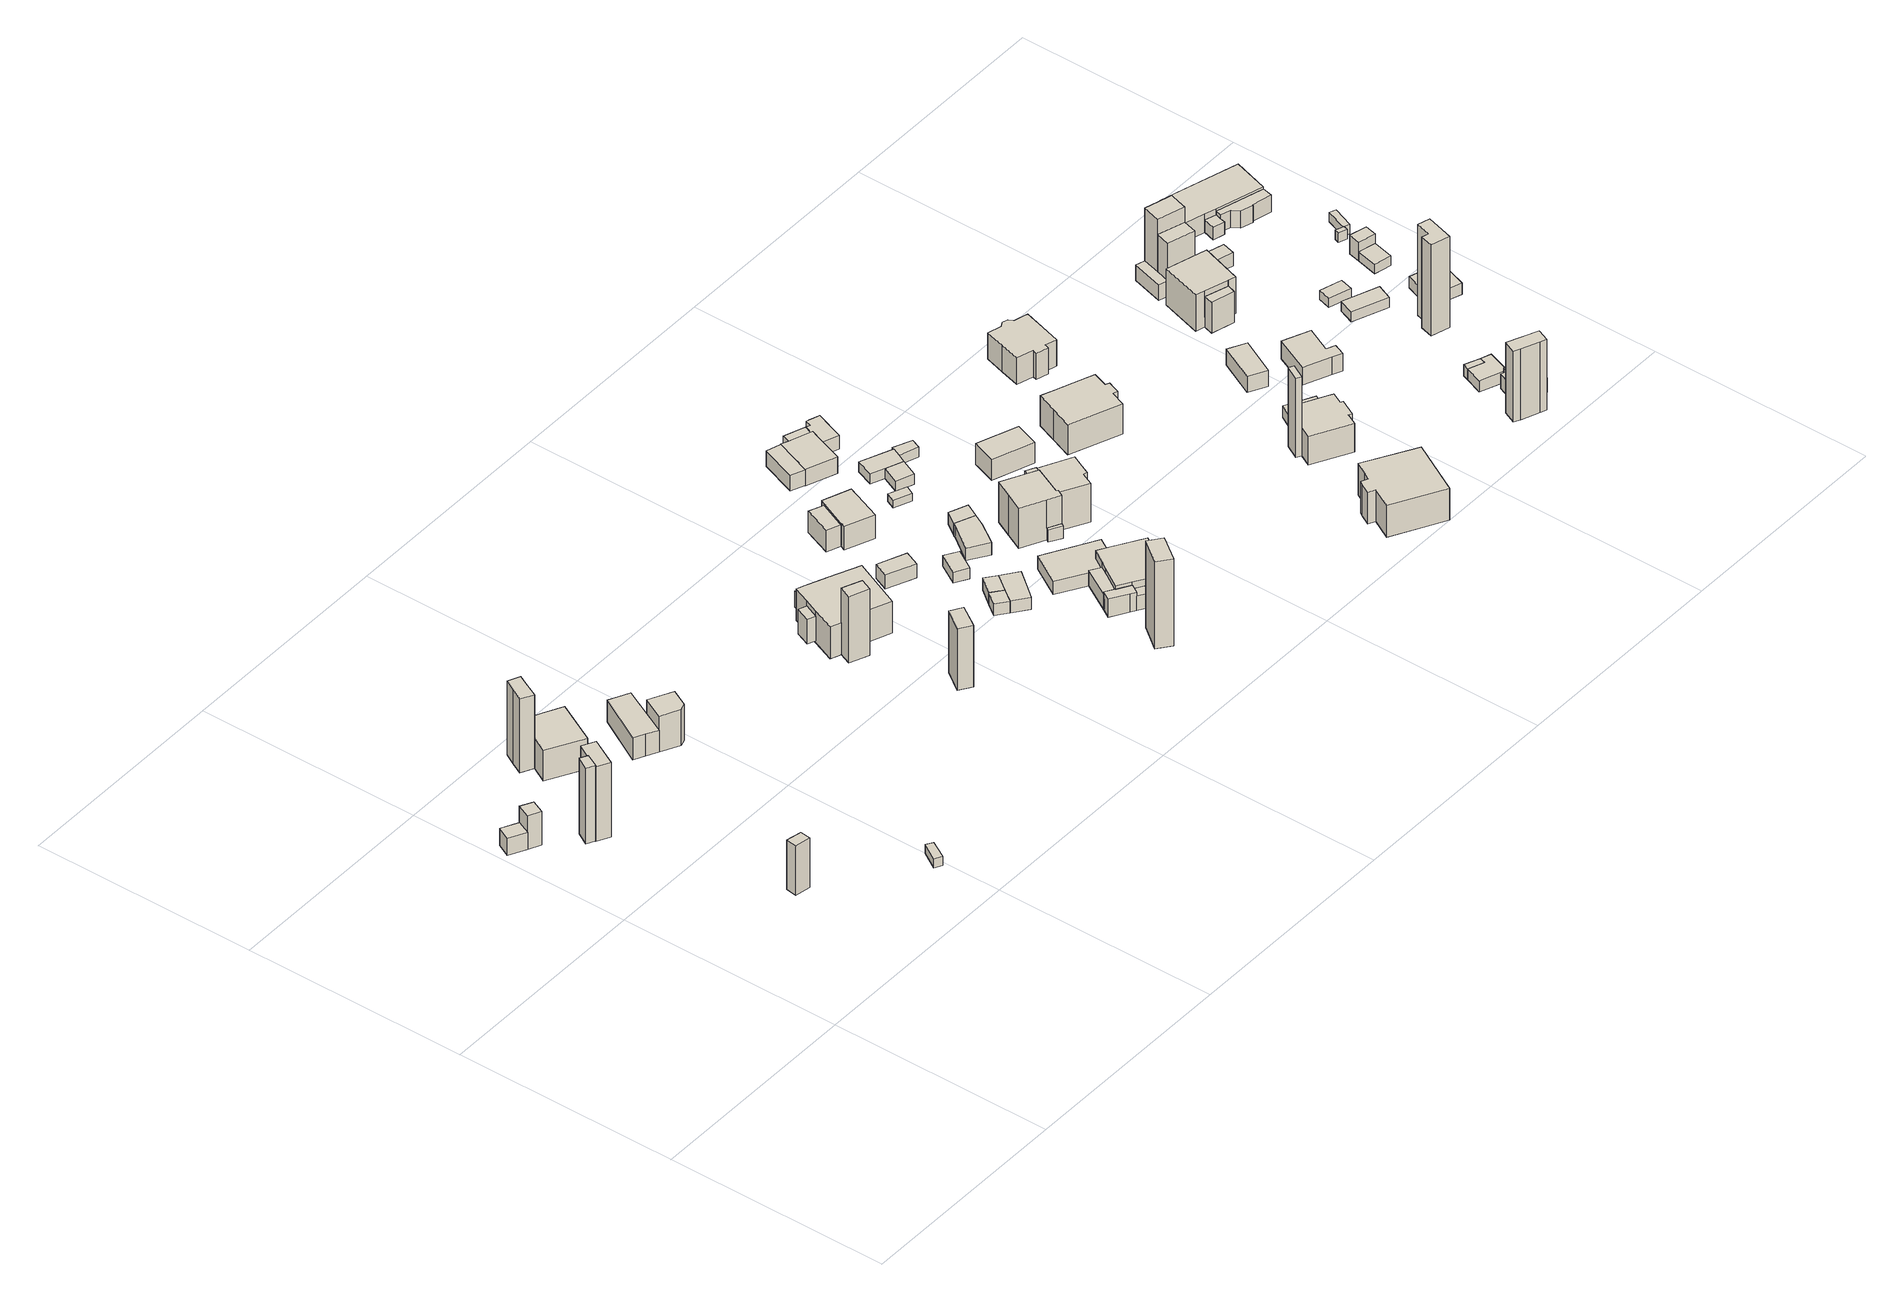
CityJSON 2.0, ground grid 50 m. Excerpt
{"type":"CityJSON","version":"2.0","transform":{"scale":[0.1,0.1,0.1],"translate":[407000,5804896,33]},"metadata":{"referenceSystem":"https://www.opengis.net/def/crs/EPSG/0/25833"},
"CityObjects":{
"building1":{"type":"Building","attributes":{"Gemeindeschluessel":"11000009","BezugspunktDach":"2200","function":"31001_1010","measuredHeight":4.1,"storeysAboveGround":1},"address":[{"country":"Germany","locality":"Berlin","thoroughfareNumber":"5","thoroughfareName":"Radduscher Weg"}],"geometry":[{"type":"Solid","lod":"1","boundaries":[[[[0,1,2,3]],[[4,5,6,7]],[[4,7,3,2]],[[5,4,2,1]],[[6,5,1,0]],[[7,6,0,3]]]]}]},
"building2":{"type":"Building","attributes":{"Gemeindeschluessel":"11000009","BezugspunktDach":"2200","function":"51009_1610","measuredHeight":8.06,"storeysAboveGround":0},"address":[{"country":"Germany","locality":"Berlin"}],"geometry":[{"type":"Solid","lod":"1","boundaries":[[[[8,9,10,11]],[[5,12,13,6]],[[5,6,11,10]],[[12,5,10,9]],[[13,12,9,8]],[[6,13,8,11]]]]}]},
"building3":{"type":"Building","attributes":{"Gemeindeschluessel":"11000009","BezugspunktDach":"2200","function":"31001_2520","measuredHeight":12.02,"storeysAboveGround":1},"address":[{"country":"Germany","locality":"Berlin","thoroughfareNumber":"100 (2)","thoroughfareName":"Vetschauer Allee"}],"geometry":[{"type":"Solid","lod":"1","boundaries":[[[[14,15,16,17]],[[18,19,20,21]],[[18,21,17,16]],[[19,18,16,15]],[[20,19,15,14]],[[21,20,14,17]]]]}]},
"building4":{"type":"Building","attributes":{"Gemeindeschluessel":"11000009","BezugspunktDach":"2200","function":"31001_2000","measuredHeight":18.45,"storeysAboveGround":1},"address":[{"country":"Germany","locality":"Berlin","thoroughfareNumber":"96 (1)","thoroughfareName":"Vetschauer Allee"}],"geometry":[{"type":"Solid","lod":"1","boundaries":[[[[22,23,24,25]],[[26,27,28,29]],[[26,29,25,24]],[[27,26,24,23]],[[28,27,23,22]],[[29,28,22,25]]]]}]},
"building5":{"type":"Building","attributes":{"Gemeindeschluessel":"11000009","BezugspunktDach":"2200","function":"31001_1010","measuredHeight":20.39,"storeysAboveGround":1},"address":[{"country":"Germany","locality":"Berlin","thoroughfareNumber":"96","thoroughfareName":"Vetschauer Allee"}],"geometry":[{"type":"Solid","lod":"1","boundaries":[[[[30,31,32,33,34,35,36]],[[37,38,39,40,41,42,43]],[[37,43,36,35]],[[38,37,35,34]],[[39,38,34,33]],[[40,39,33,32]],[[41,40,32,31]],[[42,41,31,30]],[[43,42,30,36]]]]}]},
"building6":{"type":"Building","attributes":{"Gemeindeschluessel":"11000009","BezugspunktDach":"2200","function":"51009_1610","measuredHeight":19.14,"storeysAboveGround":0},"address":[{"country":"Germany","locality":"Berlin"}],"geometry":[{"type":"Solid","lod":"1","boundaries":[[[[44,45,46,47,48,49]],[[50,51,52,53,54,55]],[[50,55,49,48]],[[51,50,48,47]],[[52,51,47,46]],[[53,52,46,45]],[[54,53,45,44]],[[55,54,44,49]]]]}]},
"building7":{"type":"Building","attributes":{"Gemeindeschluessel":"11000009","BezugspunktDach":"2200","function":"31001_2412","measuredHeight":2.27,"storeysAboveGround":1},"address":[{"country":"Germany","locality":"Berlin","thoroughfareNumber":"101","thoroughfareName":"Vetschauer Allee"}],"geometry":[{"type":"Solid","lod":"1","boundaries":[[[[56,57,58,59]],[[60,61,62,63]],[[60,63,59,58]],[[61,60,58,57]],[[62,61,57,56]],[[63,62,56,59]]]]}]},
"building8":{"type":"Building","attributes":{"Gemeindeschluessel":"11000009","BezugspunktDach":"2200","function":"31001_1010","measuredHeight":9.15,"storeysAboveGround":1},"address":[{"country":"Germany","locality":"Berlin","thoroughfareNumber":"3","thoroughfareName":"Radduscher Weg"}],"geometry":[{"type":"Solid","lod":"1","boundaries":[[[[64,65,66,67,68,69]],[[54,52,70,71,72,73]],[[54,73,69,68]],[[52,54,68,67]],[[70,52,67,66]],[[71,70,66,65]],[[72,71,65,64]],[[73,72,64,69]]]]}]},
"building9":{"type":"Building","attributes":{"Gemeindeschluessel":"11000009","function":"31001_1010"},"address":[{"country":"Germany","locality":"Berlin","thoroughfareNumber":"1","thoroughfareName":"Radduscher Weg"},{"country":"Germany","locality":"Berlin","thoroughfareNumber":"94","thoroughfareName":"Vetschauer Allee"}],"children":["building9-1","building9-2"]},
"building9-1":{"type":"BuildingPart","attributes":{"BezugspunktDach":"2200","measuredHeight":6.62,"storeysAboveGround":1},"parents":["building9"],"geometry":[{"type":"MultiSurface","lod":"1","boundaries":[[[74,75,76,77,78,79]],[[80,81,82,83,84,85]],[[80,85,79,78]],[[81,80,78,77]],[[82,81,77,76]],[[82,76,86,87]],[[84,83,75,74]],[[85,84,74,79]],[[83,87,86,75]]]}]},
"building9-2":{"type":"BuildingPart","attributes":{"BezugspunktDach":"2200","measuredHeight":8.61,"storeysAboveGround":1},"parents":["building9"],"geometry":[{"type":"MultiSurface","lod":"1","boundaries":[[[88,89,90,91,92]],[[87,93,94,95,83]],[[86,75,83,92,91]],[[93,87,91,90]],[[94,93,90,89]],[[95,94,89,88]],[[83,95,88,92]],[[87,83,75,86]]]}]},
"building10":{"type":"Building","attributes":{"Gemeindeschluessel":"11000009","BezugspunktDach":"2200","function":"31001_2000","measuredHeight":14.86,"storeysAboveGround":1},"address":[{"country":"Germany","locality":"Berlin","thoroughfareNumber":"95 (3)","thoroughfareName":"Vetschauer Allee"}],"geometry":[{"type":"Solid","lod":"1","boundaries":[[[[96,97,98,99]],[[100,101,102,103]],[[100,103,99,98]],[[101,100,98,97]],[[102,101,97,96]],[[103,102,96,99]]]]}]},
"building11":{"type":"Building","attributes":{"Gemeindeschluessel":"11000009","BezugspunktDach":"2200","function":"51009_1610","measuredHeight":6,"storeysAboveGround":0},"address":[{"country":"Germany","locality":"Berlin"}],"geometry":[{"type":"Solid","lod":"1","boundaries":[[[[104,105,106,107]],[[108,109,110,111]],[[108,111,107,106]],[[109,108,106,105]],[[110,109,105,104]],[[111,110,104,107]]]]}]},
"building12":{"type":"Building","attributes":{"Gemeindeschluessel":"11000009","function":"31001_1010"},"address":[{"country":"Germany","locality":"Berlin","thoroughfareNumber":"95","thoroughfareName":"Vetschauer Allee"}],"children":["building12-1","building12-2","building12-3"]},
"building12-1":{"type":"BuildingPart","attributes":{"BezugspunktDach":"2200","measuredHeight":10.1,"storeysAboveGround":2},"parents":["building12"],"geometry":[{"type":"MultiSurface","lod":"1","boundaries":[[[112,113,114,115,116,117,118,119,120,121,122,123,124]],[[125,126,127,128,129,130,131,132,133,134,135,136,137]],[[125,137,124,123]],[[126,125,123,122]],[[127,126,122,121]],[[128,127,121,120]],[[138,139,140,120,119]],[[129,128,141,142]],[[130,129,119,118]],[[131,130,118,117]],[[132,131,117,116]],[[133,132,116,115]],[[134,133,115,114]],[[135,134,114,113]],[[136,135,143,144]],[[137,136,112,124]],[[142,141,140,139,138]],[[144,143,113,112,145]]]}]},
"building12-2":{"type":"BuildingPart","attributes":{"BezugspunktDach":"2200","measuredHeight":4.6,"storeysAboveGround":2},"parents":["building12"],"geometry":[{"type":"MultiSurface","lod":"1","boundaries":[[[138,146,147,139]],[[148,149,142,141]],[[148,141,139,147]],[[149,148,147,146]],[[142,149,146,138]],[[142,150,138,139,141]]]}]},
"building12-3":{"type":"BuildingPart","attributes":{"BezugspunktDach":"2200","measuredHeight":16.93,"storeysAboveGround":2},"parents":["building12"],"geometry":[{"type":"MultiSurface","lod":"1","boundaries":[[[151,152,153,154]],[[144,143,155,156]],[[144,156,154,153]],[[143,113,112,157,153,152]],[[155,143,152,151]],[[156,155,151,154]],[[144,157,112,113,143]]]}]},
"building13":{"type":"Building","attributes":{"Gemeindeschluessel":"11000009","BezugspunktDach":"2200","function":"51009_1610","measuredHeight":2.8,"storeysAboveGround":0},"address":[{"country":"Germany","locality":"Berlin"}],"geometry":[{"type":"Solid","lod":"1","boundaries":[[[[158,159,160,161]],[[162,163,164,165]],[[162,165,161,160]],[[163,162,160,159]],[[164,163,159,158]],[[165,164,158,161]]]]}]},
"building14":{"type":"Building","attributes":{"Gemeindeschluessel":"11000009","BezugspunktDach":"2200","function":"31001_2000","measuredHeight":3.42,"storeysAboveGround":1},"address":[{"country":"Germany","locality":"Berlin","thoroughfareNumber":"95 (1)","thoroughfareName":"Vetschauer Allee"}],"geometry":[{"type":"Solid","lod":"1","boundaries":[[[[166,167,168,169]],[[170,171,172,173]],[[170,173,169,168]],[[171,170,168,167]],[[172,171,167,166]],[[173,172,166,169]]]]}]},
"building15":{"type":"Building","attributes":{"Gemeindeschluessel":"11000009","BezugspunktDach":"2200","function":"31001_2000","measuredHeight":21.11,"storeysAboveGround":1},"address":[{"country":"Germany","locality":"Berlin","thoroughfareNumber":"44 (2)","thoroughfareName":"Pretschener Weg"}],"geometry":[{"type":"Solid","lod":"1","boundaries":[[[[174,175,176,177]],[[178,179,180,181]],[[178,181,177,176]],[[179,178,176,175]],[[180,179,175,174]],[[181,180,174,177]]]]}]},
"building16":{"type":"Building","attributes":{"Gemeindeschluessel":"11000009","function":"31001_1010"},"address":[{"country":"Germany","locality":"Berlin","thoroughfareNumber":"901","thoroughfareName":"Krimnitzer Weg"}],"children":["building16-1","building16-2"]},
"building16-1":{"type":"BuildingPart","attributes":{"BezugspunktDach":"2200","measuredHeight":2.87,"storeysAboveGround":1},"parents":["building16"],"geometry":[{"type":"MultiSurface","lod":"1","boundaries":[[[182,183,184,185]],[[186,187,188,164]],[[164,185,189,163]],[[187,186,184,183]],[[188,187,183,182]],[[164,188,182,185]],[[184,186,163,189]]]}]},
"building16-2":{"type":"BuildingPart","attributes":{"BezugspunktDach":"2200","measuredHeight":2.87,"storeysAboveGround":1},"parents":["building16"],"geometry":[{"type":"Solid","lod":"1","boundaries":[[[[189,184,190,191]],[[192,186,163,162]],[[192,162,191,190]],[[186,192,190,184]],[[162,163,189,191]],[[163,186,184,189]]]]}]},
"building17":{"type":"Building","attributes":{"Gemeindeschluessel":"11000009","BezugspunktDach":"2200","function":"31001_2000","measuredHeight":2.57,"storeysAboveGround":1},"address":[{"country":"Germany","locality":"Berlin","thoroughfareNumber":"95 (2)","thoroughfareName":"Vetschauer Allee"}],"geometry":[{"type":"Solid","lod":"1","boundaries":[[[[193,194,195,196]],[[197,198,199,200]],[[197,200,196,195]],[[198,197,195,194]],[[199,198,194,193]],[[200,199,193,196]]]]}]},
"building18":{"type":"Building","attributes":{"Gemeindeschluessel":"11000009","function":"31001_1010"},"address":[{"country":"Germany","locality":"Berlin","thoroughfareNumber":"93","thoroughfareName":"Vetschauer Allee"}],"children":["building18-1","building18-2"]},
"building18-1":{"type":"BuildingPart","attributes":{"BezugspunktDach":"2200","measuredHeight":6.09,"storeysAboveGround":2},"parents":["building18"],"geometry":[{"type":"MultiSurface","lod":"1","boundaries":[[[201,202,203,204,205,206,207]],[[208,209,210,211,212,213,214]],[[208,214,207,206]],[[209,208,206,205]],[[215,216,209,205,204]],[[211,210,204,203]],[[212,211,203,202]],[[213,212,202,201]],[[214,213,201,207]],[[210,209,216,215]]]}]},
"building18-2":{"type":"BuildingPart","attributes":{"BezugspunktDach":"2200","measuredHeight":5.14,"storeysAboveGround":2},"parents":["building18"],"geometry":[{"type":"Solid","lod":"1","boundaries":[[[[216,215,217,218]],[[219,210,209,220]],[[219,220,218,217]],[[210,219,217,215]],[[220,209,216,218]],[[215,216,209,210]]]]}]},
"building19":{"type":"Building","attributes":{"Gemeindeschluessel":"11000009","BezugspunktDach":"2200","function":"51009_1610","measuredHeight":3.48,"storeysAboveGround":0},"address":[{"country":"Germany","locality":"Berlin"}],"geometry":[{"type":"Solid","lod":"1","boundaries":[[[[221,222,223,224]],[[225,226,227,228]],[[225,228,224,223]],[[226,225,223,222]],[[227,226,222,221]],[[228,227,221,224]]]]}]},
"building20":{"type":"Building","attributes":{"Gemeindeschluessel":"11000009","function":"31001_1010"},"address":[{"country":"Germany","locality":"Berlin","thoroughfareNumber":"44","thoroughfareName":"Pretschener Weg"}],"children":["building20-1","building20-2","building20-3"]},
"building20-1":{"type":"BuildingPart","attributes":{"BezugspunktDach":"2200","measuredHeight":6.44,"storeysAboveGround":1},"parents":["building20"],"geometry":[{"type":"MultiSurface","lod":"1","boundaries":[[[229,230,231,232,233,234,235,236,237]],[[238,239,240,241,242,243,226,225,244]],[[245,246,244,237,236]],[[247,248,245,238,236,235]],[[240,239,235,234]],[[241,240,234,233]],[[242,241,233,232]],[[243,242,232,231]],[[226,243,231,230]],[[225,226,230,229]],[[249,250,229,237]],[[238,244,246,245]],[[239,238,245,248,247]],[[244,225,250,249]]]}]},
"building20-2":{"type":"BuildingPart","attributes":{"BezugspunktDach":"2200","measuredHeight":3.76,"storeysAboveGround":1},"parents":["building20"],"geometry":[{"type":"MultiSurface","lod":"1","boundaries":[[[246,248,251,252]],[[253,239,244,254]],[[253,254,252,251]],[[239,253,251,248]],[[244,238,245,246]],[[248,245,238,239]],[[254,255,244,246,252]]]}]},
"building20-3":{"type":"BuildingPart","attributes":{"BezugspunktDach":"2200","measuredHeight":5.01,"storeysAboveGround":1},"parents":["building20"],"geometry":[{"type":"MultiSurface","lod":"1","boundaries":[[[256,257,250,258,259]],[[254,225,228,260,261]],[[254,261,259,258]],[[246,252,258,249,244]],[[228,225,250,257]],[[260,228,257,256]],[[261,260,256,259]],[[225,244,249,250]],[[254,252,246,244]]]}]},
"building21":{"type":"Building","attributes":{"Gemeindeschluessel":"11000009","BezugspunktDach":"2200","function":"31001_2000","measuredHeight":3.19,"storeysAboveGround":1},"address":[{"country":"Germany","locality":"Berlin","thoroughfareNumber":"44 (1)","thoroughfareName":"Pretschener Weg"}],"geometry":[{"type":"Solid","lod":"1","boundaries":[[[[262,263,264,265,266,267,268]],[[269,270,241,240,239,253,271]],[[269,271,268,267]],[[270,269,267,266]],[[241,270,266,265]],[[240,241,265,264]],[[239,240,264,263]],[[253,239,263,262]],[[271,253,262,268]]]]}]},
"building22":{"type":"Building","attributes":{"Gemeindeschluessel":"11000009","BezugspunktDach":"2200","function":"31001_2000","measuredHeight":2.99,"storeysAboveGround":1},"address":[{"country":"Germany","locality":"Berlin","thoroughfareNumber":"42 (2)","thoroughfareName":"Pretschener Weg"}],"geometry":[{"type":"Solid","lod":"1","boundaries":[[[[272,273,274,275,276,277]],[[278,279,280,281,282,283]],[[278,283,277,276]],[[279,278,276,275]],[[280,279,275,274]],[[281,280,274,273]],[[282,281,273,272]],[[283,282,272,277]]]]}]},
"building23":{"type":"Building","attributes":{"Gemeindeschluessel":"11000009","BezugspunktDach":"2200","function":"51009_1610","measuredHeight":2.94,"storeysAboveGround":0},"address":[{"country":"Germany","locality":"Berlin"}],"geometry":[{"type":"Solid","lod":"1","boundaries":[[[[274,284,285,275]],[[286,287,288,289]],[[286,289,275,285]],[[287,286,285,284]],[[288,287,284,274]],[[289,288,274,275]]]]}]},
"building24":{"type":"Building","attributes":{"Gemeindeschluessel":"11000009","BezugspunktDach":"2200","function":"51009_1610","measuredHeight":4.24,"storeysAboveGround":0},"address":[{"country":"Germany","locality":"Berlin"}],"geometry":[{"type":"Solid","lod":"1","boundaries":[[[[290,291,292,293,294]],[[295,296,297,298,299]],[[295,299,294,293]],[[296,295,293,292]],[[297,296,292,291]],[[298,297,291,290]],[[299,298,290,294]]]]}]},
"building25":{"type":"Building","attributes":{"Gemeindeschluessel":"11000009","BezugspunktDach":"2200","function":"31001_2000","measuredHeight":1.85,"storeysAboveGround":1},"address":[{"country":"Germany","locality":"Berlin","thoroughfareNumber":"93 (2)","thoroughfareName":"Vetschauer Allee"}],"geometry":[{"type":"Solid","lod":"1","boundaries":[[[[300,301,302,303]],[[304,305,306,307]],[[304,307,303,302]],[[305,304,302,301]],[[306,305,301,300]],[[307,306,300,303]]]]}]},
"building26":{"type":"Building","attributes":{"Gemeindeschluessel":"11000009","function":"31001_1010"},"address":[{"country":"Germany","locality":"Berlin","thoroughfareNumber":"42 (1)","thoroughfareName":"Pretschener Weg"}],"children":["building26-1","building26-2","building26-3"]},
"building26-1":{"type":"BuildingPart","attributes":{"BezugspunktDach":"2200","measuredHeight":11.6,"storeysAboveGround":2},"parents":["building26"],"geometry":[{"type":"MultiSurface","lod":"1","boundaries":[[[308,309,310,311,312,313,314,315,316,317]],[[318,319,320,321,322,323,324,325,326,327]],[[318,327,317,316]],[[319,318,316,315]],[[320,319,315,314]],[[321,320,321,328,329,314,313]],[[322,321,313,312]],[[323,322,312,311]],[[324,323,311,310]],[[325,324,310,309]],[[330,331,309,308]],[[327,326,308,317]],[[329,328,321,320]],[[326,325,331,330]]]}]},
"building26-2":{"type":"BuildingPart","attributes":{"BezugspunktDach":"2200","measuredHeight":9.47,"storeysAboveGround":2},"parents":["building26"],"geometry":[{"type":"MultiSurface","lod":"1","boundaries":[[[328,332,333,329]],[[334,335,321,320]],[[334,320,329,333]],[[335,334,333,332]],[[321,335,332,328]],[[320,321,328,329,336]]]}]},
"building26-3":{"type":"BuildingPart","attributes":{"BezugspunktDach":"2200","measuredHeight":3,"storeysAboveGround":2},"parents":["building26"],"geometry":[{"type":"MultiSurface","lod":"1","boundaries":[[[337,331,330,338]],[[326,325,339,340]],[[326,340,338,330]],[[325,326,330,326,325,331]],[[339,325,331,337]],[[340,339,337,338]]]}]},
"building27":{"type":"Building","attributes":{"Gemeindeschluessel":"11000009","BezugspunktDach":"2200","function":"31001_2000","measuredHeight":2.54,"storeysAboveGround":1},"address":[{"country":"Germany","locality":"Berlin","thoroughfareNumber":"93 (1)","thoroughfareName":"Vetschauer Allee"}],"geometry":[{"type":"Solid","lod":"1","boundaries":[[[[341,342,343,344]],[[345,346,347,348]],[[345,348,344,343]],[[346,345,343,342]],[[347,346,342,341]],[[348,347,341,344]]]]}]},
"building28":{"type":"Building","attributes":{"Gemeindeschluessel":"11000009","function":"31001_1010"},"address":[{"country":"Germany","locality":"Berlin","thoroughfareNumber":"91","thoroughfareName":"Vetschauer Allee"}],"children":["building28-1","building28-2","building28-3"]},
"building28-1":{"type":"BuildingPart","attributes":{"BezugspunktDach":"2200","measuredHeight":4.4,"storeysAboveGround":1},"parents":["building28"],"geometry":[{"type":"MultiSurface","lod":"1","boundaries":[[[349,350,351,352,353,354,355]],[[356,357,358,359,360,361,362]],[[356,362,355,354]],[[357,356,354,353]],[[358,357,353,352]],[[363,364,351,350]],[[361,360,350,349]],[[362,361,349,355]],[[358,365,364,359]],[[360,359,364,363]]]}]},
"building28-2":{"type":"BuildingPart","attributes":{"BezugspunktDach":"2200","measuredHeight":3.23,"storeysAboveGround":1},"parents":["building28"],"geometry":[{"type":"MultiSurface","lod":"1","boundaries":[[[366,367,368,369,370,371,363]],[[372,373,374,375,376,377,360]],[[360,359,378]],[[373,372,371,370]],[[374,373,370,369]],[[375,374,369,368]],[[376,375,368,367]],[[377,376,367,366]],[[360,377,366,363]],[[363,364,359,360]],[[372,378,359,364,371]]]}]},
"building28-3":{"type":"BuildingPart","attributes":{"BezugspunktDach":"2200","measuredHeight":3.23,"storeysAboveGround":1},"parents":["building28"],"geometry":[{"type":"Solid","lod":"1","boundaries":[[[[364,371,379,365]],[[380,372,359,358]],[[380,358,365,379]],[[372,380,379,371]],[[359,372,371,364]],[[358,359,364,365]]]]}]},
"building29":{"type":"Building","attributes":{"Gemeindeschluessel":"11000009","BezugspunktDach":"2200","function":"31001_2000","measuredHeight":2.45,"storeysAboveGround":1},"address":[{"country":"Germany","locality":"Berlin","thoroughfareNumber":"91 (1)","thoroughfareName":"Vetschauer Allee"}],"geometry":[{"type":"Solid","lod":"1","boundaries":[[[[343,342,381,382,383,384]],[[385,386,387,388,389,390]],[[385,390,384,383]],[[386,385,383,382]],[[387,386,382,381]],[[388,387,381,342]],[[389,388,342,343]],[[390,389,343,384]]]]}]},
"building30":{"type":"Building","attributes":{"Gemeindeschluessel":"11000009","BezugspunktDach":"2200","function":"31001_1010","measuredHeight":11.01,"storeysAboveGround":2},"address":[{"country":"Germany","locality":"Berlin","thoroughfareNumber":"42","thoroughfareName":"Pretschener Weg"}],"geometry":[{"type":"Solid","lod":"1","boundaries":[[[[391,392,393,394,395,396,397,398,399,400,401,402]],[[403,404,405,406,407,408,409,410,411,412,413,414]],[[403,414,402,401]],[[404,403,401,400]],[[405,404,400,399]],[[406,405,399,398]],[[407,406,398,397]],[[408,407,397,396]],[[409,408,396,395]],[[410,409,395,394]],[[411,410,394,393]],[[412,411,393,392]],[[413,412,392,391]],[[414,413,391,402]]]]}]},
"building31":{"type":"Building","attributes":{"Gemeindeschluessel":"11000009","BezugspunktDach":"2200","function":"31001_2000","measuredHeight":2.42,"storeysAboveGround":1},"address":[{"country":"Germany","locality":"Berlin","thoroughfareNumber":"38 (1)","thoroughfareName":"Pretschener Weg"}],"geometry":[{"type":"Solid","lod":"1","boundaries":[[[[415,416,417,382,381]],[[386,418,419,420,387]],[[386,387,381,382]],[[418,386,382,417]],[[419,418,417,416]],[[420,419,416,415]],[[387,420,415,381]]]]}]},
"building32":{"type":"Building","attributes":{"Gemeindeschluessel":"11000009","BezugspunktDach":"2200","function":"31001_2000","measuredHeight":6.12,"storeysAboveGround":1},"address":[{"country":"Germany","locality":"Berlin","thoroughfareNumber":"40 (1)","thoroughfareName":"Pretschener Weg"}],"geometry":[{"type":"Solid","lod":"1","boundaries":[[[[421,422,423,424]],[[425,426,427,428]],[[425,428,424,423]],[[426,425,423,422]],[[427,426,422,421]],[[428,427,421,424]]]]}]},
"building33":{"type":"Building","attributes":{"Gemeindeschluessel":"11000009","function":"31001_1010"},"address":[{"country":"Germany","locality":"Berlin","thoroughfareNumber":"40","thoroughfareName":"Pretschener Weg"}],"children":["building33-1","building33-2"]},
"building33-1":{"type":"BuildingPart","attributes":{"BezugspunktDach":"2200","measuredHeight":8.63,"storeysAboveGround":2},"parents":["building33"],"geometry":[{"type":"MultiSurface","lod":"1","boundaries":[[[429,430,431,432,433,434,435,436,437,438,439,440]],[[441,442,443,444,445,446,447,448,449,450,451,452]],[[441,452,440,439]],[[442,441,439,438]],[[443,442,438,437]],[[453,454,455,456,457,444,443,437,436]],[[445,444,436,435]],[[446,445,435,434]],[[447,446,434,433]],[[448,447,433,432]],[[449,448,432,431]],[[450,449,431,430]],[[451,450,430,429]],[[452,451,429,440]],[[457,456,455,454,453]]]}]},
"building33-2":{"type":"BuildingPart","attributes":{"BezugspunktDach":"2200","measuredHeight":5.65,"storeysAboveGround":2},"parents":["building33"],"geometry":[{"type":"Solid","lod":"1","boundaries":[[[[453,458,459,454]],[[460,461,456,455]],[[460,455,454,459]],[[461,460,459,458]],[[456,461,458,453]],[[455,456,453,454]]]]}]},
"building34":{"type":"Building","attributes":{"Gemeindeschluessel":"11000009","BezugspunktDach":"2200","function":"31001_1010","measuredHeight":9.37,"storeysAboveGround":1},"address":[{"country":"Germany","locality":"Berlin","thoroughfareNumber":"43","thoroughfareName":"Pretschener Weg"}],"geometry":[{"type":"Solid","lod":"1","boundaries":[[[[462,463,464,465,466,467,468,469,470,471]],[[472,473,474,475,476,477,478,479,480,481]],[[472,481,471,470]],[[473,472,470,469]],[[474,473,469,468]],[[475,474,468,467]],[[476,475,467,466]],[[477,476,466,465]],[[478,477,465,464]],[[479,478,464,463]],[[480,479,463,462]],[[481,480,462,471]]]]}]},
"building35":{"type":"Building","attributes":{"Gemeindeschluessel":"11000009","BezugspunktDach":"2200","function":"51009_1610","measuredHeight":19.28,"storeysAboveGround":0},"address":[{"country":"Germany","locality":"Berlin"}],"geometry":[{"type":"Solid","lod":"1","boundaries":[[[[482,483,484,485]],[[486,487,488,489]],[[486,489,485,484]],[[487,486,484,483]],[[488,487,483,482]],[[489,488,482,485]]]]}]},
"building36":{"type":"Building","attributes":{"Gemeindeschluessel":"11000009","BezugspunktDach":"2200","function":"31001_1010","measuredHeight":8.24,"storeysAboveGround":1},"address":[{"country":"Germany","locality":"Berlin","thoroughfareNumber":"41","thoroughfareName":"Pretschener Weg"}],"geometry":[{"type":"Solid","lod":"1","boundaries":[[[[490,491,492,493,494,495,496,497,498,499,500,501]],[[488,487,502,503,504,505,506,507,508,509,510,511]],[[488,511,501,500]],[[487,488,500,499]],[[502,487,499,498]],[[503,502,498,497]],[[504,503,497,496]],[[505,504,496,495]],[[506,505,495,494]],[[507,506,494,493]],[[508,507,493,492]],[[509,508,492,491]],[[510,509,491,490]],[[511,510,490,501]]]]}]},
"building37":{"type":"Building","attributes":{"Gemeindeschluessel":"11000009","BezugspunktDach":"2200","function":"31001_1010","measuredHeight":8.18,"storeysAboveGround":1},"address":[{"country":"Germany","locality":"Berlin","thoroughfareNumber":"38","thoroughfareName":"Pretschener Weg"}],"geometry":[{"type":"Solid","lod":"1","boundaries":[[[[512,513,514,515,516,517,518,519,520,521,522,523,524,525]],[[526,527,528,529,530,531,532,533,534,535,536,537,538,539]],[[526,539,525,524]],[[527,526,524,523]],[[528,527,523,522]],[[529,528,522,521]],[[530,529,521,520]],[[531,530,520,519]],[[532,531,519,518]],[[533,532,518,517]],[[534,533,517,516]],[[535,534,516,515]],[[536,535,515,514]],[[537,536,514,513]],[[538,537,513,512]],[[539,538,512,525]]]]}]},
"building38":{"type":"Building","attributes":{"Gemeindeschluessel":"11000009","BezugspunktDach":"2200","function":"31001_2463","measuredHeight":2.72,"storeysAboveGround":1},"address":[{"country":"Germany","locality":"Berlin","thoroughfareNumber":"45 (1)","thoroughfareName":"Pretschener Weg"}],"geometry":[{"type":"Solid","lod":"1","boundaries":[[[[540,541,542,543]],[[544,545,546,547]],[[544,547,543,542]],[[545,544,542,541]],[[546,545,541,540]],[[547,546,540,543]]]]}]},
"building39":{"type":"Building","attributes":{"Gemeindeschluessel":"11000009","BezugspunktDach":"2200","function":"31001_1010","measuredHeight":3.83,"storeysAboveGround":1},"address":[{"country":"Germany","locality":"Berlin","thoroughfareNumber":"39 (2)","thoroughfareName":"Pretschener Weg"}],"geometry":[{"type":"Solid","lod":"1","boundaries":[[[[548,549,550,551]],[[552,553,554,555]],[[552,555,551,550]],[[553,552,550,549]],[[554,553,549,548]],[[555,554,548,551]]]]}]},
"building40":{"type":"Building","attributes":{"Gemeindeschluessel":"11000009","BezugspunktDach":"2200","function":"31001_1010","measuredHeight":5.62,"storeysAboveGround":1},"address":[{"country":"Germany","locality":"Berlin","thoroughfareNumber":"39","thoroughfareName":"Pretschener Weg"}],"geometry":[{"type":"Solid","lod":"1","boundaries":[[[[556,557,558,559,560,561,562]],[[563,564,565,566,567,568,569]],[[563,569,562,561]],[[564,563,561,560]],[[565,564,560,559]],[[566,565,559,558]],[[567,566,558,557]],[[568,567,557,556]],[[569,568,556,562]]]]}]},
"building41":{"type":"Building","attributes":{"Gemeindeschluessel":"11000009","BezugspunktDach":"2200","function":"31001_2000","measuredHeight":17.14,"storeysAboveGround":1},"address":[{"country":"Germany","locality":"Berlin","thoroughfareNumber":"42 (2)","thoroughfareName":"Zaucher Weg"}],"geometry":[{"type":"Solid","lod":"1","boundaries":[[[[570,571,572,573,574,575]],[[576,577,578,579,580,581]],[[576,581,575,574]],[[577,576,574,573]],[[578,577,573,572]],[[579,578,572,571]],[[580,579,571,570]],[[581,580,570,575]]]]}]},
"building42":{"type":"Building","attributes":{"Gemeindeschluessel":"11000009","function":"31001_1010"},"address":[{"country":"Germany","locality":"Berlin","thoroughfareNumber":"37","thoroughfareName":"Pretschener Weg"}],"children":["building42-1","building42-2"]},
"building42-1":{"type":"BuildingPart","attributes":{"BezugspunktDach":"2200","measuredHeight":9.99,"storeysAboveGround":2},"parents":["building42"],"geometry":[{"type":"MultiSurface","lod":"1","boundaries":[[[582,583,584,585,586,587,588]],[[589,590,591,592,593,594,595]],[[589,595,588,587]],[[590,589,587,586]],[[591,590,586,585]],[[592,591,585,584]],[[593,592,584,583]],[[596,597,598,583,582]],[[595,594,582,588]],[[594,593,598,597,596]]]}]},
"building42-2":{"type":"BuildingPart","attributes":{"BezugspunktDach":"2200","measuredHeight":7.46,"storeysAboveGround":2},"parents":["building42"],"geometry":[{"type":"MultiSurface","lod":"1","boundaries":[[[599,598,597,600]],[[594,593,601,602]],[[594,602,600,597]],[[601,593,598,599]],[[602,601,599,600]],[[603,593,594,597,598]]]}]},
"building43":{"type":"Building","attributes":{"Gemeindeschluessel":"11000009","BezugspunktDach":"2200","function":"31001_2723","measuredHeight":2.74,"storeysAboveGround":1},"address":[{"country":"Germany","locality":"Berlin","thoroughfareNumber":"40 (1)","thoroughfareName":"Zaucher Weg"}],"geometry":[{"type":"Solid","lod":"1","boundaries":[[[[604,605,606,607,608,609]],[[610,611,612,613,614,615]],[[610,615,609,608]],[[611,610,608,607]],[[612,611,607,606]],[[613,612,606,605]],[[614,613,605,604]],[[615,614,604,609]]]]}]},
"building44":{"type":"Building","attributes":{"Gemeindeschluessel":"11000009","BezugspunktDach":"2200","function":"31001_2000","measuredHeight":4.9,"storeysAboveGround":1},"address":[{"country":"Germany","locality":"Berlin","thoroughfareNumber":"42 (1)","thoroughfareName":"Zaucher Weg"}],"geometry":[{"type":"Solid","lod":"1","boundaries":[[[[616,617,618,619,620,621,622,623,624,625]],[[626,627,628,629,630,631,632,633,634,635]],[[626,635,625,624]],[[627,626,624,623]],[[628,627,623,622]],[[629,628,622,621]],[[630,629,621,620]],[[631,630,620,619]],[[632,631,619,618]],[[633,632,618,617]],[[634,633,617,616]],[[635,634,616,625]]]]}]},
"building45":{"type":"Building","attributes":{"Gemeindeschluessel":"11000009","BezugspunktDach":"2200","function":"51009_1610","measuredHeight":2.74,"storeysAboveGround":0},"address":[{"country":"Germany","locality":"Berlin"}],"geometry":[{"type":"Solid","lod":"1","boundaries":[[[[607,606,636,608]],[[637,612,611,610]],[[637,610,608,636]],[[612,637,636,606]],[[611,612,606,607]],[[610,611,607,608]]]]}]},
"building46":{"type":"Building","attributes":{"Gemeindeschluessel":"11000009","BezugspunktDach":"2200","function":"51009_1610","measuredHeight":4.75,"storeysAboveGround":0},"address":[{"country":"Germany","locality":"Berlin"}],"geometry":[{"type":"Solid","lod":"1","boundaries":[[[[638,639,640,641,642]],[[643,644,645,646,647]],[[643,647,642,641]],[[644,643,641,640]],[[645,644,640,639]],[[646,645,639,638]],[[647,646,638,642]]]]}]},
"building47":{"type":"Building","attributes":{"Gemeindeschluessel":"11000009","BezugspunktDach":"2200","function":"31001_2463","measuredHeight":15.48,"storeysAboveGround":1},"address":[{"country":"Germany","locality":"Berlin","thoroughfareNumber":"37 (3)","thoroughfareName":"Pretschener Weg"}],"geometry":[{"type":"Solid","lod":"1","boundaries":[[[[648,649,650,651,652]],[[653,654,655,656,657]],[[653,657,652,651]],[[654,653,651,650]],[[655,654,650,649]],[[656,655,649,648]],[[657,656,648,652]]]]}]},
"building48":{"type":"Building","attributes":{"Gemeindeschluessel":"11000009","BezugspunktDach":"2200","function":"31001_2463","measuredHeight":18.12,"storeysAboveGround":1},"address":[{"country":"Germany","locality":"Berlin","thoroughfareNumber":"35 (2)","thoroughfareName":"Pretschener Weg"}],"geometry":[{"type":"Solid","lod":"1","boundaries":[[[[658,659,660,661,662]],[[663,664,665,655,653]],[[663,653,662,661]],[[664,663,661,660]],[[665,664,660,659]],[[655,665,659,658]],[[653,655,658,662]]]]}]},
"building49":{"type":"Building","attributes":{"Gemeindeschluessel":"11000009","BezugspunktDach":"2200","function":"31001_2000","measuredHeight":2.35,"storeysAboveGround":1},"address":[{"country":"Germany","locality":"Berlin","thoroughfareNumber":"39 (1)","thoroughfareName":"Pretschener Weg"}],"geometry":[{"type":"Solid","lod":"1","boundaries":[[[[666,667,668,669]],[[670,671,672,673]],[[670,673,669,668]],[[671,670,668,667]],[[672,671,667,666]],[[673,672,666,669]]]]}]},
"building50":{"type":"Building","attributes":{"Gemeindeschluessel":"11000009","BezugspunktDach":"2200","function":"31001_1010","measuredHeight":22.09,"storeysAboveGround":1},"address":[{"country":"Germany","locality":"Berlin","thoroughfareNumber":"38 (1)","thoroughfareName":"Zaucher Weg"}],"geometry":[{"type":"Solid","lod":"1","boundaries":[[[[674,675,676,677,678,679]],[[680,681,682,683,684,685]],[[680,685,679,678]],[[681,680,678,677]],[[682,681,677,676]],[[683,682,676,675]],[[684,683,675,674]],[[685,684,674,679]]]]}]},
"building51":{"type":"Building","attributes":{"Gemeindeschluessel":"11000009","BezugspunktDach":"2200","function":"31001_2000","measuredHeight":2.17,"storeysAboveGround":1},"address":[{"country":"Germany","locality":"Berlin","thoroughfareNumber":"37 (2)","thoroughfareName":"Pretschener Weg"}],"geometry":[{"type":"Solid","lod":"1","boundaries":[[[[686,687,688,689]],[[690,691,692,693]],[[690,693,689,688]],[[691,690,688,687]],[[692,691,687,686]],[[693,692,686,689]]]]}]},
"building52":{"type":"Building","attributes":{"Gemeindeschluessel":"11000009","BezugspunktDach":"2200","function":"31001_2000","measuredHeight":3.19,"storeysAboveGround":1},"address":[{"country":"Germany","locality":"Berlin","thoroughfareNumber":"37 (1)","thoroughfareName":"Pretschener Weg"}],"geometry":[{"type":"Solid","lod":"1","boundaries":[[[[694,695,696,697]],[[698,699,700,701]],[[698,701,697,696]],[[699,698,696,695]],[[700,699,695,694]],[[701,700,694,697]]]]}]},
"building53":{"type":"Building","attributes":{"Gemeindeschluessel":"11000009","BezugspunktDach":"2200","function":"31001_1010","measuredHeight":2.72,"storeysAboveGround":1},"address":[{"country":"Germany","locality":"Berlin","thoroughfareNumber":"38","thoroughfareName":"Zaucher Weg"}],"geometry":[{"type":"Solid","lod":"1","boundaries":[[[[702,703,704,705,706,707]],[[708,709,710,711,712,713]],[[708,713,707,706]],[[709,708,706,705]],[[710,709,705,704]],[[711,710,704,703]],[[712,711,703,702]],[[713,712,702,707]]]]}]},
"building54":{"type":"Building","attributes":{"Gemeindeschluessel":"11000009","BezugspunktDach":"2200","function":"51009_1610","measuredHeight":3.05,"storeysAboveGround":0},"address":[{"country":"Germany","locality":"Berlin"}],"geometry":[{"type":"Solid","lod":"1","boundaries":[[[[714,715,716,717,718]],[[719,720,721,722,723]],[[719,723,718,717]],[[720,719,717,716]],[[721,720,716,715]],[[722,721,715,714]],[[723,722,714,718]]]]}]},
"building55":{"type":"Building","attributes":{"Gemeindeschluessel":"11000009","BezugspunktDach":"2200","function":"31001_2000","measuredHeight":2.26,"storeysAboveGround":1},"address":[{"country":"Germany","locality":"Berlin","thoroughfareNumber":"36 (2)","thoroughfareName":"Zaucher Weg"}],"geometry":[{"type":"Solid","lod":"1","boundaries":[[[[724,725,726,727]],[[728,729,730,731]],[[728,731,727,726]],[[729,728,726,725]],[[730,729,725,724]],[[731,730,724,727]]]]}]},
"building56":{"type":"Building","attributes":{"Gemeindeschluessel":"11000009","BezugspunktDach":"2200","function":"51009_1610","measuredHeight":4.59,"storeysAboveGround":0},"address":[{"country":"Germany","locality":"Berlin"}],"geometry":[{"type":"Solid","lod":"1","boundaries":[[[[732,733,734,735]],[[736,737,729,728]],[[736,728,735,734]],[[737,736,734,733]],[[729,737,733,732]],[[728,729,732,735]]]]}]},
"building57":{"type":"Building","attributes":{"Gemeindeschluessel":"11000009","function":"31001_1010"},"address":[{"country":"Germany","locality":"Berlin","thoroughfareNumber":"35","thoroughfareName":"Pretschener Weg"}],"children":["building57-1","building57-2"]},
"building57-1":{"type":"BuildingPart","attributes":{"BezugspunktDach":"2200","measuredHeight":6.11,"storeysAboveGround":1},"parents":["building57"],"geometry":[{"type":"MultiSurface","lod":"1","boundaries":[[[738,739,740,741,742,743,744,745,746,747,748,749]],[[750,751,752,753,754,755,756,757,758,759,760,761]],[[750,761,749,748]],[[751,750,748,747]],[[752,751,747,746]],[[753,752,746,745]],[[754,753,745,744]],[[755,754,744,743]],[[756,762,763,743,742]],[[757,756,742,741]],[[758,757,741,740]],[[759,758,740,739]],[[760,759,739,738]],[[761,760,738,749]],[[763,762,756,755]]]}]},
"building57-2":{"type":"BuildingPart","attributes":{"BezugspunktDach":"2200","measuredHeight":4.06,"storeysAboveGround":1},"parents":["building57"],"geometry":[{"type":"Solid","lod":"1","boundaries":[[[[764,765,766,767,768,763,762,769]],[[756,755,770,771,772,773,774,775]],[[756,775,769,762]],[[770,755,763,768]],[[771,770,768,767]],[[772,771,767,766]],[[773,772,766,765]],[[774,773,765,764]],[[775,774,764,769]],[[762,763,755,756]]]]}]},
"building58":{"type":"Building","attributes":{"Gemeindeschluessel":"11000009","BezugspunktDach":"2200","function":"31001_2000","measuredHeight":2.29,"storeysAboveGround":1},"address":[{"country":"Germany","locality":"Berlin","thoroughfareNumber":"36 (3)","thoroughfareName":"Zaucher Weg"}],"geometry":[{"type":"Solid","lod":"1","boundaries":[[[[776,777,778,779,780,781,782,783]],[[784,785,786,787,788,789,790,791]],[[784,791,783,782]],[[785,784,782,781]],[[786,785,781,780]],[[787,786,780,779]],[[788,787,779,778]],[[789,788,778,777]],[[790,789,777,776]],[[791,790,776,783]]]]}]}
},
"vertices":[
[40,759,62],[53,789,62],[17,808,62],[2,778,62],[17,808,21],[53,789,21],[40,759,21],[2,778,21],
[66,746,102],[79,775,102],[53,789,102],[40,759,102],[79,775,21],[66,746,21],
[269,269,148],[272,292,148],[238,299,148],[234,275,148],[238,299,28],[272,292,28],[269,269,28],[234,275,28],
[136,673,206],[150,701,206],[134,710,206],[118,682,206],[134,710,22],[150,701,22],[136,673,22],[118,682,22],
[164,658,202],[180,688,202],[196,718,202],[168,733,202],[151,703,202],[150,701,202],[136,673,202],[150,701,21],[151,703,21],[168,733,21],[196,718,21],[180,688,21],[164,658,21],[136,673,21],
[234,894,201],[247,921,201],[260,947,201],[234,959,201],[220,934,201],[207,908,201],[220,934,22],[234,959,22],[260,947,22],[247,921,22],[234,894,22],[207,908,22],
[476,114,46],[498,153,46],[484,162,46],[460,123,46],[484,162,24],[498,153,24],[476,114,24],[460,123,24],
[294,815,96],[341,906,96],[301,927,96],[260,947,96],[234,894,96],[215,858,96],[301,927,22],[341,906,22],[294,815,22],[215,858,22],
[392,753,74],[416,740,74],[470,849,74],[448,860,74],[426,871,74],[367,765,74],[426,871,21],[448,860,21],[470,849,21],[416,740,21],[392,753,21],[367,765,21],[440,788,74],[440,788,21],
[457,719,108],[472,724,108],[491,762,108],[440,788,108],[416,740,108],[491,762,21],[472,724,21],[457,719,21],
[928,393,170],[959,440,170],[933,456,170],[901,411,170],[933,456,21],[959,440,21],[928,393,21],[901,411,21],
[850,706,84],[864,738,84],[846,745,84],[833,713,84],[846,745,24],[864,738,24],[850,706,24],[833,713,24],
[851,647,97],[893,629,97],[898,627,97],[902,634,97],[960,610,97],[1008,720,97],[944,748,97],[927,755,97],[894,769,97],[879,775,97],[864,738,97],[850,706,97],[829,656,97],[850,706,20],[864,738,20],[879,775,20],[894,769,20],[927,755,20],[944,748,20],[1008,720,20],[960,610,20],[902,634,20],[898,627,20],[893,629,20],[851,647,20],[829,656,20],[927,755,60],[894,769,60],[894,769,41],[894,769,21],[927,755,21],[893,629,21],[851,647,21],[851,647,48],
[940,788,60],[907,801,60],[907,801,21],[940,788,21],[927,755,45],
[882,603,182],[893,629,182],[851,647,182],[840,620,182],[882,603,21],[840,620,21],[851,647,70],
[1141,472,49],[1161,500,49],[1136,519,49],[1116,491,49],[1136,519,21],[1161,500,21],[1141,472,21],[1116,491,21],
[1116,674,54],[1130,707,54],[1068,733,54],[1054,700,54],[1068,733,20],[1130,707,20],[1116,674,20],[1054,700,20],
[1253,171,232],[1291,223,232],[1263,245,232],[1224,194,232],[1263,245,21],[1291,223,21],[1253,171,21],[1224,194,21],
[1174,447,50],[1222,509,50],[1187,535,50],[1141,472,50],[1187,535,21],[1222,509,21],[1174,447,21],[1161,500,50],
[1163,554,50],[1136,519,50],[1163,554,21],
[1174,593,47],[1201,638,47],[1172,656,47],[1145,610,47],[1172,656,21],[1201,638,21],[1174,593,21],[1145,610,21],
[1159,805,78],[1191,887,78],[1131,910,78],[1127,902,78],[1101,842,78],[1101,841,78],[1096,830,78],[1101,841,21],[1101,842,21],[1127,902,21],[1131,910,21],[1191,887,21],[1159,805,21],[1096,830,21],[1127,902,73],[1101,842,73],
[1095,915,73],[1071,853,73],[1095,915,21],[1071,853,21],
[1345,256,56],[1357,276,56],[1304,309,56],[1292,289,56],[1304,309,21],[1357,276,21],[1345,256,21],[1292,289,21],
[1304,309,72],[1357,276,72],[1365,271,72],[1424,366,72],[1361,405,72],[1335,420,72],[1316,390,72],[1306,373,72],[1276,326,72],[1306,373,21],[1316,390,21],[1335,420,21],[1361,405,21],[1424,366,21],[1365,271,21],[1276,326,21],[1306,373,59],[1276,326,59],[1316,390,54],[1316,390,59],[1276,326,65],[1304,309,65],
[1294,404,59],[1256,339,59],[1294,404,21],[1256,339,21],[1261,335,21],
[1281,296,65],[1292,289,65],[1256,339,65],[1244,319,65],[1281,296,21],[1244,319,21],
[1294,404,53],[1316,390,53],[1335,420,53],[1361,405,53],[1385,446,53],[1274,510,53],[1233,441,53],[1274,510,21],[1385,446,21],[1233,441,21],
[1253,603,52],[1284,649,52],[1298,675,52],[1254,693,52],[1252,688,52],[1210,631,52],[1252,688,22],[1254,693,22],[1298,675,22],[1284,649,22],[1253,603,22],[1210,631,22],
[1313,705,52],[1273,721,52],[1273,721,23],[1313,705,23],[1298,675,23],[1254,693,23],
[1200,1003,60],[1215,1044,60],[1231,1085,60],[1199,1095,60],[1170,1015,60],[1199,1095,22],[1231,1085,22],[1215,1044,22],[1200,1003,22],[1170,1015,22],
[1287,817,40],[1297,837,40],[1258,853,40],[1249,833,40],[1258,853,22],[1297,837,22],[1287,817,22],[1249,833,22],
[1351,548,120],[1378,534,120],[1386,548,120],[1382,550,120],[1393,574,120],[1411,613,120],[1390,624,120],[1337,651,120],[1318,613,120],[1299,574,120],[1318,613,22],[1337,651,22],[1390,624,22],[1411,613,22],[1393,574,22],[1382,550,22],[1386,548,22],[1378,534,22],[1351,548,22],[1299,574,22],[1411,613,117],[1390,624,117],[1351,548,52],[1378,534,52],
[1416,624,117],[1395,635,117],[1395,635,22],[1416,624,22],[1390,624,59],
[1374,527,52],[1348,542,52],[1374,527,22],[1348,542,22],
[1329,845,46],[1346,883,46],[1308,898,46],[1291,859,46],[1308,898,21],[1346,883,21],[1329,845,21],[1291,859,21],
[1266,978,61],[1286,1033,61],[1296,1060,61],[1250,1077,61],[1231,1085,61],[1215,1044,61],[1200,1003,61],[1215,1044,21],[1231,1085,21],[1250,1077,21],[1296,1060,21],[1286,1033,21],[1266,978,21],[1200,1003,21],[1286,1033,54],[1296,1060,54],[1250,1077,54],
[1324,1019,54],[1348,1084,54],[1327,1091,54],[1319,1094,54],[1315,1080,54],[1305,1084,54],[1305,1084,21],[1315,1080,21],[1319,1094,21],[1327,1091,21],[1348,1084,21],[1324,1019,21],[1303,1078,21],
[1258,1101,54],[1258,1101,21],
[1355,901,46],[1363,920,46],[1293,949,46],[1278,910,46],[1293,949,22],[1363,920,22],[1355,901,22],[1346,883,22],[1308,898,22],[1278,910,22],
[1386,548,115],[1444,516,115],[1456,543,115],[1456,544,115],[1465,541,115],[1474,561,115],[1487,588,115],[1416,624,115],[1411,613,115],[1404,598,115],[1394,576,115],[1382,550,115],[1394,576,21],[1404,598,21],[1411,613,21],[1416,624,21],[1487,588,21],[1474,561,21],[1465,541,21],[1456,544,21],[1456,543,21],[1444,516,21],[1386,548,21],[1382,550,21],
[1396,887,46],[1405,908,46],[1365,925,46],[1365,925,22],[1405,908,22],[1396,887,22],
[1516,705,72],[1534,757,72],[1445,790,72],[1427,738,72],[1445,790,21],[1534,757,21],[1516,705,21],[1427,738,21],
[1683,626,96],[1696,660,96],[1706,656,96],[1711,669,96],[1716,683,96],[1707,687,96],[1719,720,96],[1675,737,96],[1638,751,96],[1607,763,96],[1589,717,96],[1571,670,96],[1589,717,23],[1607,763,23],[1638,751,23],[1675,737,23],[1719,720,23],[1707,687,23],[1716,683,23],[1711,669,23],[1706,656,23],[1696,660,23],[1683,626,23],[1571,670,23],[1675,737,80],[1638,751,80],[1638,751,24],[1675,737,24],[1675,737,71],
[1679,746,80],[1642,761,80],[1642,761,24],[1679,746,24],
[1875,1,83],[1938,117,83],[1828,181,83],[1813,154,83],[1804,138,83],[1789,145,83],[1784,137,83],[1772,115,83],[1787,107,83],[1763,63,83],[1787,107,6],[1772,115,6],[1784,137,6],[1789,145,6],[1804,138,6],[1813,154,6],[1828,181,6],[1938,117,6],[1875,1,6],[1763,63,6],
[1838,322,215],[1855,353,215],[1844,359,215],[1827,328,215],[1844,359,23],[1855,353,23],[1838,322,23],[1827,328,23],
[1907,251,93],[1919,275,93],[1926,271,93],[1945,307,93],[1939,310,93],[1951,334,93],[1941,340,93],[1879,373,93],[1869,379,93],[1855,353,93],[1838,322,93],[1824,296,93],[1869,379,23],[1879,373,23],[1941,340,23],[1951,334,23],[1939,310,23],[1945,307,23],[1926,271,23],[1919,275,23],[1907,251,23],[1824,296,23],
[1712,861,87],[1709,852,87],[1736,844,87],[1739,853,87],[1764,846,87],[1777,890,87],[1790,935,87],[1760,943,87],[1754,954,87],[1742,958,87],[1731,952,87],[1701,960,87],[1688,916,87],[1676,872,87],[1688,916,23],[1701,960,23],[1731,952,23],[1742,958,23],[1754,954,23],[1760,943,23],[1790,935,23],[1777,890,23],[1764,846,23],[1739,853,23],[1736,844,23],[1709,852,23],[1712,861,23],[1676,872,23],
[1941,340,50],[1967,388,50],[1906,421,50],[1879,373,50],[1906,421,22],[1967,388,22],[1941,340,22],[1879,373,22],
[1963,499,59],[2003,579,59],[1964,599,59],[1924,519,59],[1964,599,20],[2003,579,20],[1963,499,20],[1924,519,20],
[2062,424,65],[2082,415,65],[2092,440,65],[2073,448,65],[2099,503,65],[2040,528,65],[2004,449,65],[2040,528,22],[2099,503,22],[2073,448,22],[2092,440,22],[2082,415,22],[2062,424,22],[2004,449,22],
[2175,65,193],[2214,49,193],[2227,44,193],[2238,71,193],[2173,99,193],[2161,72,193],[2173,99,21],[2238,71,21],[2227,44,21],[2214,49,21],[2175,65,21],[2161,72,21],
[2025,698,110],[2076,682,110],[2076,683,110],[2093,677,110],[2122,769,110],[2032,795,110],[2005,704,110],[2032,795,22],[2122,769,22],[2093,677,22],[2076,683,22],[2076,682,22],[2025,698,22],[2005,704,22],[2025,698,47],[2025,698,97],[2076,682,97],
[2070,663,97],[2019,677,97],[2070,663,22],[2019,677,22],[2076,682,80],
[2247,154,49],[2266,206,49],[2244,214,49],[2239,201,49],[2205,214,49],[2190,176,49],[2205,214,22],[2239,201,22],[2244,214,22],[2266,206,22],[2247,154,22],[2190,176,22],
[2226,118,58],[2216,92,58],[2242,83,58],[2267,74,58],[2290,135,58],[2265,145,58],[2240,156,58],[2236,145,58],[2223,150,58],[2212,123,58],[2223,150,22],[2236,145,22],[2240,156,22],[2265,145,22],[2290,135,22],[2267,74,22],[2242,83,22],[2216,92,22],[2226,118,22],[2212,123,22],
[2210,228,49],[2210,228,22],
[2053,807,61],[2062,838,61],[2073,877,61],[2053,883,61],[2033,813,61],[2053,883,23],[2073,877,23],[2062,838,23],[2053,807,23],[2033,813,23],
[2113,790,152],[2121,820,152],[2092,829,152],[2062,838,152],[2053,807,152],[2062,838,22],[2092,829,22],[2121,820,22],[2113,790,22],[2053,807,22],
[2121,820,189],[2127,840,189],[2133,860,189],[2073,877,189],[2062,838,189],[2073,877,22],[2133,860,22],[2127,840,22],
[2283,461,46],[2297,495,46],[2219,525,46],[2206,491,46],[2219,525,22],[2297,495,22],[2283,461,22],[2206,491,22],
[2305,335,244],[2323,396,244],[2296,404,244],[2287,371,244],[2272,375,244],[2264,347,244],[2272,375,23],[2287,371,23],[2296,404,23],[2323,396,23],[2305,335,23],[2264,347,23],
[2262,535,44],[2270,564,44],[2221,578,44],[2213,550,44],[2221,578,22],[2270,564,22],[2262,535,22],[2213,550,22],
[2200,766,54],[2208,795,54],[2160,809,54],[2151,780,54],[2160,809,22],[2208,795,22],[2200,766,22],[2151,780,22],
[2355,421,49],[2347,394,49],[2397,377,49],[2420,445,49],[2351,467,49],[2336,427,49],[2351,467,22],[2420,445,22],[2397,377,22],[2347,394,22],[2355,421,22],[2336,427,22],
[2262,835,53],[2264,846,53],[2269,860,53],[2244,868,53],[2236,842,53],[2244,868,23],[2269,860,23],[2264,846,23],[2262,835,23],[2236,842,23],
[2382,534,45],[2393,580,45],[2355,589,45],[2344,543,45],[2355,589,22],[2393,580,22],[2382,534,22],[2344,543,22],
[2393,580,68],[2399,606,68],[2361,615,68],[2355,589,68],[2361,615,22],[2399,606,22],
[2199,916,67],[2212,912,67],[2202,880,67],[2244,868,67],[2269,860,67],[2374,830,67],[2398,909,67],[2225,959,67],[2222,950,67],[2210,954,67],[2205,950,67],[2196,921,67],[2205,950,22],[2210,954,22],[2222,950,22],[2225,959,22],[2398,909,22],[2374,830,22],[2269,860,22],[2244,868,22],[2202,880,22],[2212,912,22],[2199,916,22],[2196,921,22],[2269,860,63],[2374,830,63],
[2286,839,63],[2296,823,63],[2323,815,63],[2324,818,63],[2368,807,63],[2264,846,63],[2368,807,22],[2324,818,22],[2323,815,22],[2296,823,22],[2286,839,22],[2264,846,22],
[2393,646,45],[2396,656,45],[2408,652,45],[2426,698,45],[2412,704,45],[2394,657,45],[2378,663,45],[2374,653,45],[2378,663,22],[2394,657,22],[2412,704,22],[2426,698,22],[2408,652,22],[2396,656,22],[2393,646,22],[2374,653,22]
]}
